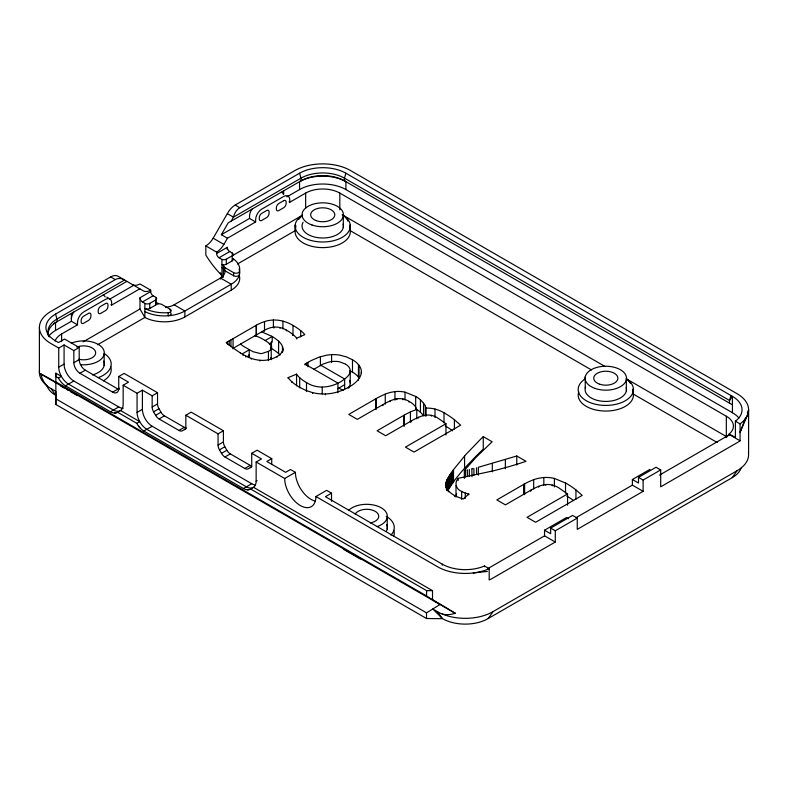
<?xml version="1.0" encoding="UTF-8"?>
<svg xmlns="http://www.w3.org/2000/svg" width="788" height="788" viewBox="0 0 788 788"><rect width="100%" height="100%" fill="white"/><g stroke="black" fill="none" stroke-linecap="round" stroke-linejoin="round"><path stroke-width="1.18" d="M39.4 327.473L39.4 372.497M61.631 341.578L61.631 333.964L77.49 324.804L77.49 322.558A8.668 5.004 -60 0 1 83.646 311.959L105.503 299.341A8.668 5.004 -60 0 1 111.66 302.828L111.66 305.084L110.891 304.641M132.64 284.675A15.041 8.688 -60 0 0 139.959 283.956L150.695 290.151L150.695 291.56L139.988 297.746A3.487 2.009 60 0 0 142.421 301.971L144.864 303.38L144.864 317.466L97.613 344.75M156.034 299.046L156.034 304.464M156.034 298.406L156.034 297.46L153.138 295.786A3.487 2.009 60 0 1 150.695 291.56M139.988 297.746L139.988 309.014L144.864 317.466A28.989 16.735 0 0 0 184.865 316.924L184.865 311.004L231.229 284.232A28.998 16.735 0 0 0 239.089 268.944M638.497 477.38L643.126 480.059L643.126 491.328L632.39 485.132L632.39 479.498L638.497 483.024L638.497 477.38L656.059 467.245L660.699 469.914L660.699 486.826L737.075 442.728A39.341 22.714 0 0 0 740.07 440.787L740.07 423.885A39.341 22.714 0 0 0 737.075 393.704L350.552 170.543A39.341 22.714 0 0 0 294.919 170.543L235.169 205.038A15.189 8.767 -60 0 0 227.338 213.637L213.164 238.183A15.041 8.688 -60 0 1 205.845 245.915L205.845 255.105A67.482 38.967 60 0 0 221.921 275.495L221.921 259.419L219.025 257.745A3.487 2.009 60 0 1 216.582 253.519L216.582 252.111A15.041 8.688 -60 0 0 223.9 244.388L227.456 238.222L255.627 221.96L255.627 219.714A8.668 5.004 -60 0 1 261.783 209.106L283.631 196.498A8.668 5.004 -60 0 1 289.787 199.985L289.787 202.24L289.029 201.797M220.492 279.1L220.492 278.036A15.898 9.18 0 0 0 223.516 275.613L224.954 272.609L224.728 267.526A10.746 6.205 0 0 0 223.368 265.536A10.264 5.93 0 0 0 221.921 264.492A3.507 2.019 0 0 0 226.304 264.256L232.174 260.867A3.457 2 0 0 0 232.903 258.661M184.865 316.924L231.229 290.151L231.229 284.232L220.492 278.036L174.128 304.798A15.898 9.18 0 0 1 169.922 306.552L165.618 307.33M232.174 254.238L232.174 252.968L229.741 251.559A3.487 2.009 60 0 1 227.299 247.333L216.582 253.519M233.12 258.671A28.989 16.735 0 0 1 239.463 271.496L239.463 274.598A3.447 1.99 0 0 1 237.149 276.224A3.447 1.99 0 0 1 233.603 275.741L224.728 270.619A10.746 6.205 0 0 0 223.368 268.639A10.264 5.93 0 0 0 221.921 267.585M741.006 468.259A32.436 18.725 0 0 1 732.2 477.666L487.93 618.688A32.052 18.508 0 0 1 442.6 618.688L426.515 618.501L55.859 404.51L55.84 391.37L51.043 388.612A43.586 35.568 -63.1 0 1 47.004 385.785A39.341 22.714 0 0 1 39.548 370.39M426.515 618.501L426.515 612.837L440.019 604.524L426.515 595.895L426.653 590.665L250.574 489.003A13.888 8.136 60.8 0 1 245.324 489.407L243.433 488.55L251.727 483.724A13.888 8.018 60 0 0 255.312 484.984M455.888 496.785L456.557 493.751M464.349 478.375L464.349 470.485L475.765 457.611L492.136 441.763L483.271 436.651L480.739 439.083L465.639 454.765L452.942 470.328L447.131 479.626L446.067 482.985L446.077 486.255A22.665 13.091 0 0 0 448.608 491.032A32.692 18.873 0 0 0 454.164 495.297L454.312 495.386M295.933 225.782L295.175 230.687L237.464 264.01M289.787 202.24L305.655 193.08A24.152 13.948 0 0 1 339.815 193.08L726.339 416.241A24.152 13.948 0 0 1 729.215 433.961L735.391 437.527L735.391 421.186A32.781 18.932 0 0 0 732.436 396.374L345.912 173.222L344.454 178.147L344.454 180.826L345.912 181.673L345.912 189.563L732.436 412.715A32.781 18.932 0 0 1 738.937 418.064M730.978 395.527L729.511 400.462L729.511 403.131M745.615 417.66L740.07 432.336L747.763 414.419M747.32 413.148L748.6 409.76L748.6 452.686M447.811 490.56C457.06 474.809 470.475 461.866 483.271 449.042L483.271 436.651M227.456 238.222L221.359 234.706L228.195 222.866L301.016 180.826A30.702 17.73 0 0 1 344.445 180.826L732.436 404.825M231.12 221.182L233.445 217.153A14.785 11.15 -84.3 0 1 239.779 207.648M725.728 437.586L726.339 436.532A24.152 13.948 0 0 0 729.215 434.523L740.07 440.787M458.143 478.355C454.055 482.798 456.124 489.456 461.669 491.426A18.035 10.411 0 0 0 465.275 493.022A23.128 13.357 0 0 0 468.781 494.037L468.781 494.815M298.534 219.478L302.454 215.272M488.176 618.55L493.061 611.606L737.075 470.722A39.341 22.714 0 0 0 748.413 452.44M732.2 477.666L737.075 470.722M468.781 494.037L463.423 498.942A13.455 7.772 0 0 1 461.719 498.489L456.735 496.627A24.133 13.928 0 0 1 454.469 495.475L454.469 496.253M245.964 356.895L245.945 356.107A44.64 25.768 0 0 0 251.362 358.382A23.601 13.632 0 0 0 259.892 360.274A17.031 9.83 0 0 0 268.531 359.771A23.532 13.583 0 0 0 276.578 356.728L277.021 356.471A19.336 11.16 0 0 0 282.232 351.596A18.183 10.5 0 0 0 282.459 346.395A28.713 16.578 0 0 0 278.588 341.174A49.723 28.713 0 0 0 272.215 336.535L271.663 336.22M337.904 388.73L344.651 384.633M567.547 493.938L527.034 517.332L535.613 522.286L582.224 495.376L575.949 489.939A96.057 55.455 0 0 0 566.168 483.33L554.397 478.405A21.04 12.145 0 0 0 543.828 477.528A24.763 14.292 0 0 0 533.673 479.705A57.238 33.047 0 0 0 524.621 483.871L496.844 499.907L505.433 504.862L531.092 490.047A58.046 33.51 0 0 1 538.706 486.344A18.124 10.471 0 0 1 545.769 484.561A11.111 6.412 0 0 1 552.27 485.063A22.951 13.248 0 0 1 558.436 487.605L567.547 493.938L567.547 505.206M233.238 348.119L226.156 342.662L256.435 325.188A39.764 22.96 0 0 1 264.512 321.593A20.301 11.722 0 0 1 273.416 320.017A20.025 11.554 0 0 1 282.922 321.14A35.214 20.33 0 0 1 292.988 325.405L293.274 325.562A67.601 39.036 0 0 1 300.691 330.655A37.44 21.611 0 0 1 304.798 334.673L296.682 338.19L296.682 338.968M349.074 387.765L349.074 386.987A43.291 24.999 0 0 0 358.353 379.501A32.86 18.971 0 0 0 361.357 372.123A28.151 16.253 0 0 0 359.042 365.346L359.042 377.748A28.151 16.253 0 0 1 359.604 378.555M404.047 426.052L404.047 415.207L377.097 430.77L385.687 435.725L411.297 420.93A70.23 40.543 0 0 1 418.546 417.285A20.843 12.037 0 0 1 425.234 415.286A10.195 5.89 0 0 1 431.371 415.365A16.193 9.348 0 0 1 436.976 417.473L445.772 423.57A9.535 5.506 0 0 1 445.959 423.737L445.959 435.006M349.015 387.026L348.729 387.184A47.132 27.216 0 0 1 337.628 391.941A30.052 17.346 0 0 1 325.355 393.97A28.595 16.509 0 0 1 312.619 392.631L306.207 390.572L299.883 387.469A55.268 31.914 0 0 1 291.895 381.786A36.021 20.793 0 0 1 288.162 377.61L296.554 374.142A38.632 22.3 0 0 0 299.696 377.718A44.433 25.659 0 0 0 305.911 382.219L305.951 382.239M523.803 484.344L523.803 494.421M416.783 418.861L416.783 409.563L415.601 406.972A47.418 27.373 0 0 0 415.03 406.145A26.89 15.524 0 0 0 409.642 401.693L409.031 401.358A16.548 9.554 0 0 0 402.944 398.955A10.185 5.88 0 0 0 396.807 398.876A19.956 11.524 0 0 0 390.159 400.905A77.47 44.729 0 0 0 382.988 404.559L382.456 405.643M150.695 290.151A15.041 8.688 -60 0 1 143.377 290.88L118.466 276.489A15.189 8.767 -60 0 0 110.645 276.933L50.925 311.408A39.341 22.714 0 0 0 50.925 343.529L58.736 348.04L64.074 344.957L73.836 350.591L79.204 347.488L79.204 359.604A8.629 4.984 60 0 0 85.301 370.173L118.003 389.055A8.707 5.023 60 0 0 119.106 389.567M79.204 347.488L64.557 339.037L58.46 342.563L55.534 340.869A32.771 18.922 0 0 1 55.534 314.107L115.284 279.602L110.645 276.933M345.912 173.222A32.771 18.922 0 0 0 299.558 173.222L239.798 207.717L235.169 205.038M124.563 280.016L56.992 319.032A30.702 17.73 0 0 0 49.437 336.929M53.545 323.809A32.781 18.932 0 0 1 55.534 322.558L126.888 281.355M48.629 336.309A32.781 18.932 0 0 1 55.534 330.448L71.393 321.287L77.49 324.804M109.729 299.154L133.724 285.305M221.359 234.706L249.53 218.443L255.627 221.96M286.862 196.882L299.548 189.563A32.781 18.932 0 0 1 345.912 189.563M111.66 305.084L139.821 288.822M142.421 301.971L153.138 295.786M219.025 257.745L229.741 251.559M83.114 341.854L139.988 309.014M144.864 303.38A3.457 2 0 0 0 149.75 303.38L155.62 299.992A3.507 2.019 0 0 0 156.034 297.46M221.921 259.419A3.507 2.019 0 0 0 226.304 259.183L232.174 255.795A3.457 2 0 0 0 232.174 252.968M232.598 255.548L302.553 215.163M149.75 308.453L155.62 305.064A3.507 2.019 0 0 0 156.034 302.533A10.214 5.9 0 0 0 157.846 303.36A10.746 6.205 0 0 0 161.284 304.148L170.159 309.28A3.447 1.99 0 0 1 170.986 311.319A3.447 1.99 0 0 1 168.169 312.659A28.989 16.735 0 0 1 144.864 308.453A3.457 2 0 0 0 149.75 308.453L149.75 303.38M73.836 350.591L73.836 362.707A8.629 4.984 60 0 0 79.933 373.276L112.635 392.148A8.707 5.023 60 0 0 118.732 388.632L118.732 376.516L128.493 382.15L123.155 385.233L123.155 404.392A13.888 8.018 60 0 1 113.393 410.026L68.497 384.101A13.888 8.018 60 0 1 58.736 367.198L64.074 364.115L64.074 344.957M73.836 362.707L79.204 359.604M55.84 373.187L55.859 376.585L58.44 378.082L61.375 376.388L55.84 373.187L55.84 382.259L50.925 379.422M79.933 373.276L85.301 370.173M58.44 378.082A13.888 8.136 60.8 0 0 63.739 384.603L65.512 385.825L73.836 381.018L118.732 406.943A13.888 8.018 60 0 0 123.204 408.243M55.8 395.438L55.8 395.379A32.436 18.725 0 0 1 46.994 385.972M118.732 376.516L124.1 373.413L157.531 392.71L157.531 403.909A6.905 3.989 60 0 0 158.959 408.716L160.979 412.213A7.171 4.137 60 0 0 164.436 415.857L184.303 427.332A6.905 3.989 60 0 0 186.392 427.992M112.635 392.148L118.003 389.055M118.732 388.632L119.402 388.238M123.155 385.233L137.063 393.261L142.401 390.178L152.163 395.812L157.531 392.71M65.512 385.825L110.409 411.75L118.732 406.943M117.579 412.222L120.515 410.528L139.703 421.61L136.767 423.304L117.579 412.222A13.888 8.136 60.8 0 1 112.339 412.626L110.478 411.779M296.682 338.19A36.918 21.315 0 0 0 293.175 334.723A57.406 33.145 0 0 0 286.802 330.359L285.867 329.808A18.173 10.49 0 0 0 279.976 327.532A11.899 6.865 0 0 0 274.106 327.128A13.613 7.86 0 0 0 268.757 328.3A27.265 15.74 0 0 0 264.098 330.458L233.366 348.207L240.33 352.916M257.144 480.591L256.139 481.173A13.888 8.018 60 0 1 246.378 486.807L146.824 429.332A13.888 8.018 60 0 1 137.063 412.419L142.401 409.336L142.401 390.178M254.869 335.796A15.622 9.013 0 0 1 258.651 337.067A47.201 27.255 0 0 1 263.625 339.569L265.192 340.505L272.215 336.535L272.215 342.179L269.24 343.893M185.968 428.702L182.383 430.77A6.905 3.989 60 0 1 178.935 430.435L159.068 418.96A7.171 4.137 60 0 1 155.61 415.315L153.591 411.819A6.905 3.989 60 0 1 152.163 407.002L157.531 403.909M247.186 356.629L249.235 355.447L248.486 355.004M153.591 411.819L158.959 408.716M155.61 415.315L160.979 412.213M159.068 418.96L164.436 415.857M243.403 488.53L143.78 431.006L152.163 426.249L251.727 483.724M184.412 429.608A7.171 4.137 60 0 0 185.84 426.446L185.84 415.256L191.208 412.154L223.418 430.75L223.418 441.94A6.905 3.989 60 0 0 224.846 446.757L226.865 450.253A7.171 4.137 60 0 0 230.323 453.898L250.19 465.373A6.905 3.989 60 0 0 251.835 465.994M178.935 430.435L184.303 427.332M331.581 354.659A24.448 14.115 0 0 0 326.065 355.309L318.894 357.23L311.161 360.589L306.571 363.14L306.522 365.494M313.91 369.237L323.011 364.076L329.177 361.968A17.464 10.086 0 0 1 333.294 361.406L336.575 361.406A13.189 7.614 0 0 1 339.658 361.85L345.292 364.017M185.84 415.256L218.049 433.853L223.418 430.75M251.855 466.742L248.269 468.811A6.905 3.989 60 0 1 244.822 468.466L224.954 457.001A7.171 4.137 60 0 1 221.497 453.356L219.478 449.849A6.905 3.989 60 0 1 218.049 445.043L223.418 441.94M219.478 449.849L224.846 446.757M221.497 453.356L226.865 450.253M224.954 457.001L230.323 453.898M250.298 467.648A7.171 4.137 60 0 0 251.727 464.487L251.727 453.297L257.095 450.194L271.732 458.646L271.732 464.28M244.822 468.466L250.19 465.373M256.139 481.173L256.139 462.014L261.488 458.931L251.727 453.297M271.732 458.646L266.856 461.463L285.64 472.317L290.526 469.49L295.401 472.317A22.084 12.756 60 0 0 315.318 501.148M382.948 404.579L357.348 419.364L348.759 414.409L376.043 398.659A74.663 43.104 0 0 1 385.263 394.128A25.177 14.529 0 0 1 394.955 391.626A18.39 10.618 0 0 1 405.022 392.158L415.68 396.453A32.347 18.676 0 0 1 420.437 399.89A50.984 29.432 0 0 1 423.57 403.298A31.481 18.173 0 0 1 425.372 406.204L425.993 407.76A19.936 11.505 0 0 1 426.111 408.125L426.111 416.015M250.574 489.003L253.509 487.309L432.514 590.665L432.514 599.727L437.448 602.574M256.139 462.014L284.695 478.493L295.401 472.317M284.695 478.493A22.084 12.756 60 0 0 300.307 505.541A22.084 12.756 60 0 0 315.929 496.529L326.636 490.343L331.521 493.16L331.521 501.335M445.959 423.737L405.436 447.131L414.015 452.085L460.635 425.175L454.4 419.768A94.875 54.776 0 0 0 444.688 413.188L443.516 412.508A29.826 17.218 0 0 0 435.015 409.051A19.247 11.111 0 0 0 426.111 408.125M331.521 493.16L325.414 496.686L442.304 564.169A32.436 18.725 0 0 0 484.502 565.991L489.181 568.7L489.181 579.968A38.957 22.497 0 0 0 492.815 578.116L555.284 542.045L555.284 530.777L550.645 528.098L550.645 533.742L544.547 530.216L544.547 535.85L487.595 568.729M544.547 530.216L566.503 517.539L568.542 518.711M632.39 479.498L649.962 469.353M550.645 528.098L572.61 515.421L577.249 518.1L577.249 529.369L643.126 491.328M576.067 517.647L632.39 485.132M555.284 530.777L577.249 518.1M643.126 480.059L660.699 469.914M659.507 475.115L728.782 435.114M265.261 340.554L267.831 342.317A17.917 10.342 0 0 1 270.648 345.282A12.037 6.944 0 0 1 271.249 348.394A8.914 5.142 0 0 1 268.747 351.231L262.02 353.497A7.752 4.482 0 0 1 260.247 353.516L252.997 351.684L243.975 346.612A33.303 19.227 0 0 1 240.557 344.051M268.432 351.409L268.432 360.421M458.143 480.611L458.222 478.306L492.5 471.017A288.369 166.495 0 0 0 526.01 461.315L516.78 455.986L478.375 467.284L478.375 475.174M473.854 468.377L473.982 475.115M472.613 468.673L472.12 468.781M116.013 412.902L114.427 413.03M248.949 489.693L247.412 489.811M471.835 468.85L472.002 476.701M465.403 470.269L465.905 470.16M473.253 572.955L487.339 571.428M306.374 382.476C317.82 390.188 334.043 387.489 344.651 378.989A29.58 17.08 0 0 0 348.385 375.502A19.464 11.239 0 0 0 350.187 371.641A17.405 10.047 0 0 0 349.35 367.701A16.016 9.249 0 0 0 345.528 364.154M426.653 590.665L432.514 590.665M261.695 331.846L271.771 336.279M350.049 370.853L352.492 372.153A30.998 17.897 0 0 1 358.441 376.989L359.042 377.748M270.658 348.06L271.663 348.621L271.338 341.667M358.973 365.258L358.441 364.588A30.998 17.897 0 0 0 352.492 359.752L346.287 356.856L339.786 355.142A22.675 13.091 0 0 0 334.368 354.639L331.59 354.669L331.59 362.559M306.483 382.544L306.522 391.577M286.339 330.093L286.339 330.861M243.275 354.679L245.679 355.979L245.659 356.737M735.391 421.186L740.07 423.885M605.095 366.528L342.238 214.769A27.61 15.937 0 0 1 342.662 237.08A27.61 15.937 0 0 1 304.04 237.779A27.61 15.937 0 0 1 302.04 215.498M585.031 378.969A27.61 15.937 0 0 0 586.833 401.062A27.61 15.937 0 0 0 625.13 400.856A27.61 15.937 0 0 0 626.214 378.752L726.339 436.532A24.152 13.948 0 0 1 726.94 436.887M591.581 369.996L350.286 230.687A30.732 25.098 -60 0 0 349.596 225.693L349.478 225.26M717.218 442.531L633.345 394.108A30.732 25.098 -60 0 0 632.754 389.558M227.338 213.637L233.445 217.153L301.016 178.147A30.702 17.73 0 0 1 344.445 178.147L729.511 400.462L732.436 396.374L732.436 412.715M213.164 238.183L223.9 244.388M205.845 245.915L216.582 252.111M224.728 267.526L233.603 272.648A3.447 1.99 0 0 0 237.149 273.121A3.447 1.99 0 0 0 239.463 271.496M320.834 365.248L344.651 378.989L344.651 389.134M306.522 363.169A18.873 10.894 0 0 0 305.045 364.125L337.904 383.096L337.904 392.109M338.692 387.952L343.154 390.533M174.128 304.798L184.865 311.004A28.989 16.735 0 0 1 144.864 311.555M544.547 535.85L555.284 542.045M106.794 297.125L109.837 298.888M315.929 496.529L437.724 566.848A38.957 22.488 0 0 0 489.181 568.7M426.515 595.895L55.859 381.894L55.859 404.51M40.72 373.995L455.356 613.379A29.511 1.221 31.7 0 0 437.616 602.662M60.262 385.756L64.281 388.08M66.29 389.242L68.3 390.395M70.309 391.557L77.342 395.615M343.322 549.187L360.402 559.047M55.859 398.836L426.515 612.837M242.734 354.364L243.049 355.329M342.376 214.848L344.06 216.04M143.78 431.006L141.988 429.755A13.888 8.136 60.8 0 1 136.767 423.304M443.979 412.784L444.018 422.88M240.419 352.965L242.103 353.999L249.235 349.803L249.235 357.693M626.302 378.831L627.12 379.452A21.227 17.326 -60 0 1 630.351 383.283M442.275 618.501L432.76 608.986L437.576 611.764L442.334 618.531M139.86 427.717L138.304 425.766M51.043 388.612L55.8 395.379M299.548 173.222L301.016 178.147L301.016 180.826M55.534 314.097L56.992 319.032L56.992 321.711A30.702 17.73 0 0 0 48.068 335.392M168.169 312.659L168.179 315.761A3.447 1.99 0 0 0 170.602 312.688M729.215 433.961L729.215 435.587M726.339 416.241L726.319 437.596M633.345 388.474L633.345 394.108A27.61 15.937 0 0 1 603.844 411.011A27.61 15.937 0 0 1 578.766 391.872M626.352 379.639L626.352 390.907M585.238 376.772L585.238 388.041M575.949 489.939L575.949 499.237M565.518 482.955L565.518 493.101M554.397 478.405L554.397 486.925M552.27 485.063L552.27 485.841M545.769 484.561L545.769 485.329M543.828 477.528L543.828 485.27M538.706 486.344L538.706 487.122M533.673 479.705L533.673 489.003M531.092 490.047L531.092 490.816M530.541 490.363L530.541 491.141M524.621 483.871L524.621 494.726M524.148 484.137L524.148 494.214M516.78 455.986L516.78 465.009M505.374 459.749L505.374 468.761M492.5 471.017L492.5 471.795M492.313 463.61L492.313 471.5M484.502 565.991L484.502 566.7M476.523 467.747L476.523 474.504M469.353 469.412L469.353 476.169M467.432 469.835L467.432 476.592M465.55 470.229L465.55 476.996M465.275 493.022L465.275 498.449M464.575 455.966L464.575 468.358M461.669 491.426L461.669 499.316M455.996 485.536L455.996 496.814M454.4 419.768L454.4 429.066M453.524 469.54L453.524 481.941M452.745 470.594L452.745 482.985M451.494 472.327L451.494 484.719M450.795 473.322L450.795 485.713M449.948 474.534L449.948 486.935M449.574 475.105L449.574 487.496M449.012 475.991L449.012 488.383M448.608 491.032L448.608 491.801M448.067 477.656L448.067 490.057M447.288 479.271L447.288 490.894M446.983 479.971L446.983 490.047M446.629 480.877L446.629 489.397M446.432 481.458L446.432 489.978M446.254 482.059L446.254 487.476M446.136 482.601L446.136 487.25M445.969 483.842L445.969 487.713M442.304 564.169L442.304 565.193M435.015 409.051L435.015 417.581M431.371 415.365L431.371 416.143M425.372 406.204L425.372 415.503M425.234 415.286L425.234 416.064M423.57 403.298L423.57 415.7A50.984 29.432 0 0 0 420.437 412.282A32.347 18.676 0 0 0 416.35 409.238M420.437 399.89L420.437 412.282M418.546 417.285L418.546 418.064M415.68 396.453L415.68 408.844M411.297 420.93L411.297 421.708M410.784 421.225L410.784 422.004M416.783 409.563A44.946 25.945 0 0 0 410.42 411.957L410.42 422.033M409.031 401.358L409.031 402.126M405.022 392.158L405.022 399.91M404.165 425.993L404.165 415.148A66.862 38.602 0 0 1 410.42 411.957M402.944 398.955L402.944 399.733M396.807 398.876L396.807 399.654M394.955 391.626L394.955 400.146M390.159 400.905L390.159 401.673M387.213 517.706L387.213 528.975M385.263 394.128L385.263 404.205M382.988 404.559L382.988 405.337M376.043 409.504L376.043 398.659L375.718 408.992M361.357 372.123L361.357 372.891M358.441 364.588L358.441 376.989M358.353 379.501L358.353 380.279M352.492 359.752L352.492 372.153M350.286 225.053L350.286 230.687A27.61 15.937 0 0 1 322.735 247.619A27.61 15.937 0 0 1 295.175 230.687L295.175 225.053M350.236 370.636L350.236 383.027M343.292 216.208L343.292 227.486M339.815 193.08L339.815 209.785M337.628 391.941L337.628 392.719M325.355 393.97L325.355 394.739M322.213 387.144L322.213 393.911M320.411 356.728L320.411 365.74M312.619 392.631L312.619 393.409M308 362.313L308 366.824M305.655 193.08L305.655 208.298M305.045 364.125L305.045 364.903M300.691 330.655L300.691 336.85M299.548 189.563L299.548 181.673A32.781 18.932 0 0 1 345.912 181.673M299.696 377.718L299.696 387.785M296.554 374.142L296.554 385.765M293.175 334.723L293.175 335.501M292.988 325.405L292.988 335.471M291.895 381.786L291.895 382.564M288.162 377.61L288.162 378.388M283.69 190.824L283.69 194.281M282.922 321.14L282.922 328.882M282.912 348.976L282.912 351.3M282.459 346.395L282.459 352.591M282.232 351.596L282.232 352.364M279.976 327.532L279.976 328.31M278.588 341.174L278.588 353.576A28.713 16.578 0 0 1 280.095 355.073M277.021 356.471L277.021 357.24M274.106 327.128L274.106 327.906M273.416 320.017L273.416 327.769M271.2 346.562L271.249 359.663M268.531 359.771L268.531 360.549M264.512 321.593L264.512 330.891M264.098 330.458L264.098 331.236M259.892 360.274L259.892 361.052M256.435 325.188L256.435 336.033M256.159 325.346L256.159 336.2M251.362 358.382L251.362 359.161M249.53 218.443L249.53 216.188A8.668 5.004 -60 0 1 251.983 209.135M233.603 272.648L233.603 275.741M233.071 338.673L233.071 348.818M232.174 255.795L232.174 260.867M230.943 339.904L230.933 346.671M229.2 340.909L229.19 345.43M227.427 341.933L227.417 344.198M227.299 247.333L227.299 249.589M226.304 259.183L226.304 264.256M223.359 265.536L223.359 277.189A34.968 20.192 0 0 1 220.305 272.766M218.049 433.853L218.049 445.043M170.159 309.28L170.159 310.245M157.846 303.36L157.846 304.523M155.62 299.992L155.62 305.064M152.163 395.812L152.163 407.002M137.063 393.261L137.063 412.419M104.154 354.275L104.154 365.553M71.393 313.397L71.393 321.287M58.736 348.04L58.736 367.198M55.534 322.558L55.534 330.448M445.328 425.963A94.875 54.776 0 0 1 452.676 430.839M566.818 496.105A96.057 55.455 0 0 1 573.625 500.567M348.188 388.139A29.58 17.08 0 0 0 348.385 387.903A19.464 11.239 0 0 0 350.187 384.042A17.405 10.047 0 0 0 349.478 380.328M270.698 357.752A12.037 6.944 0 0 1 271.2 358.954M271.811 348.7A49.723 28.713 0 0 1 278.588 353.576M40.897 374.103A30.89 1.28 31.7 0 1 50.757 379.304M46.925 385.874A32.741 26.713 -63.1 0 1 40.799 373.955M455.346 613.291A32.475 26.506 -63.1 0 1 442.245 614.108M492.815 611.744A38.957 22.488 0 0 1 442.275 614A43.153 35.224 -63.1 0 1 437.842 611.921M71.393 319.032A8.668 5.004 -60 0 1 73.855 311.979M281.227 192.252A8.668 5.004 -60 0 1 283.207 194.025M221.28 275.839A11.406 7.328 26.4 0 1 222.541 277.169M73.836 381.018A13.888 8.018 60 0 1 64.074 364.115M152.163 426.249A13.888 8.018 60 0 1 142.401 409.336M239.266 275.396A28.989 16.735 0 0 1 231.229 290.151M71.334 343.213A20.705 11.958 0 0 1 103.622 349.813A20.705 11.958 0 0 1 81.115 364.716M103.622 361.081A20.705 11.958 0 0 1 92.413 374.93M343.154 224.068A20.705 11.958 0 0 1 321.12 237.966A20.705 11.958 0 0 1 303.094 222.265M626.214 387.489A20.705 11.958 0 0 1 605.243 401.427A20.705 11.958 0 0 1 585.592 386.859M348.779 510.24A20.705 11.958 0 0 1 381.244 507.787A20.705 11.958 0 0 1 377.225 526.551M386.681 524.503A20.705 11.958 0 0 1 386.297 531.329M110.635 366.548A27.61 15.937 0 0 1 103.474 380.811M104.036 353.398A27.61 15.937 0 0 1 98.076 377.688M393.813 530.314A27.61 15.937 0 0 1 393.685 536.411M386.179 516.268A27.61 15.937 0 0 1 390.937 535.121M355.152 514.15A12.076 6.974 0 0 1 375.196 511.333A12.076 6.974 0 0 1 370.321 522.917M76.751 347.094A12.076 6.974 0 0 1 95.614 352.167A12.076 6.974 0 0 1 78.8 359.239M115.265 279.543A14.785 11.15 -84.3 0 1 124.543 280.065M103.1 295.096A8.668 5.004 -60 0 1 105.1 296.918M55.071 340.968A24.152 13.948 0 0 1 61.631 333.964M344.08 216.02A21.227 17.336 -60 0 1 347.971 221.132M88.473 313.397L83.597 316.215A3.447 1.99 -60 0 0 81.154 320.44L81.154 321.849A3.487 2.009 -60 0 0 83.636 323.228L88.473 320.44A3.487 2.009 -60 0 0 90.915 316.215L90.915 314.806A3.447 1.99 -60 0 0 88.492 313.388M105.533 303.547L100.657 306.365A3.447 1.99 -60 0 0 98.214 310.59L98.214 311.999A3.487 2.009 -60 0 0 100.697 313.388L105.533 310.59A3.487 2.009 -60 0 0 107.976 306.365L107.976 304.956A3.447 1.99 -60 0 0 105.553 303.538M266.63 210.534L261.754 213.361A3.447 1.99 -60 0 0 259.311 217.587L259.311 218.995A3.487 2.009 -60 0 0 261.754 220.404L266.59 217.606A3.487 2.009 -60 0 0 269.072 213.361L269.072 211.952A3.447 1.99 -60 0 0 266.63 210.534M283.69 200.694L278.814 203.511A3.447 1.99 -60 0 0 276.371 207.737L276.371 209.145A3.487 2.009 -60 0 0 278.814 210.554L283.641 207.756A3.487 2.009 -60 0 0 286.133 203.511L286.133 202.102A3.447 1.99 -60 0 0 283.69 200.694M311.989 224.994A20.705 11.958 0 0 0 343.43 215.045A20.705 11.958 0 0 0 312.777 204.299A20.705 11.958 0 0 0 311.989 224.994M595.048 388.425A20.705 11.958 0 0 0 626.499 378.467A20.705 11.958 0 0 0 595.836 367.72A20.705 11.958 0 0 0 595.048 388.425M599.757 384.239A12.076 6.974 0 0 0 617.871 378.201A12.076 6.974 0 0 0 599.757 372.163A12.076 6.974 0 0 0 599.757 384.239M315.643 220.423A12.076 6.974 0 0 0 334.742 215.498A12.076 6.974 0 0 0 317.81 208.416A12.076 6.974 0 0 0 315.643 220.423"/></g></svg>
